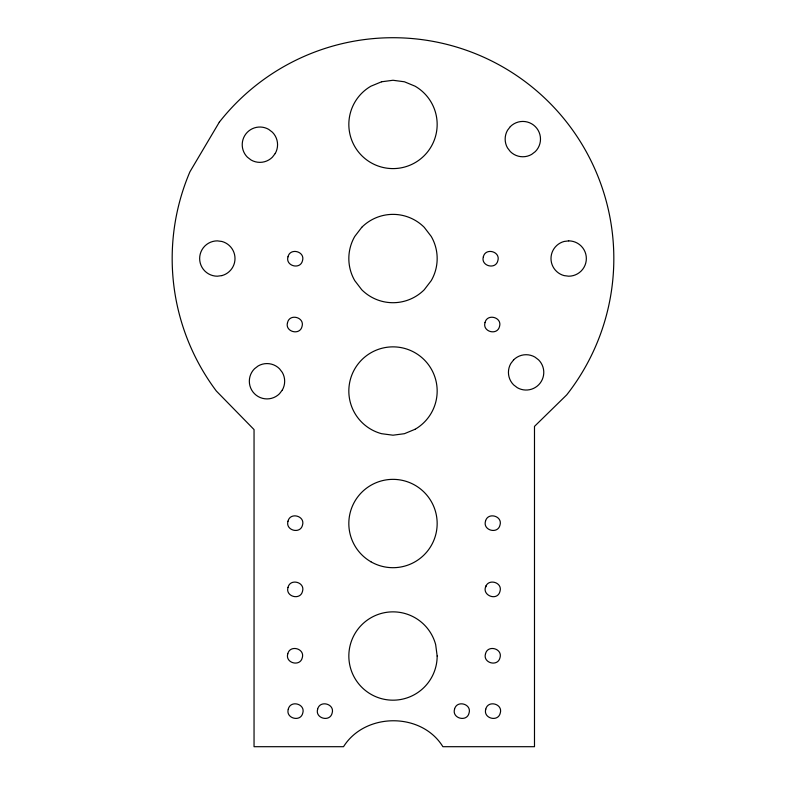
<?xml version="1.0" encoding="UTF-8"?>
<svg xmlns="http://www.w3.org/2000/svg" width="786" height="786" viewBox="0 0 786 786"><rect width="100%" height="100%" fill="white"/><g stroke="black" fill="none" stroke-linecap="round" stroke-linejoin="round"><path stroke-width="1.18" d="M486.249 585.629C480.61 595.012 497.381 601.997 499.994 591.327C502.844 582.102 487.634 578.024 485.493 587.437M288 256.786C285.151 266.012 300.36 270.079 302.502 260.677C305.351 251.451 290.142 247.374 288 256.786M287.529 322.584C284.679 331.81 299.888 335.887 302.03 326.475C304.88 317.249 289.68 313.182 287.529 322.584M288 521.216C285.151 530.432 300.36 534.509 302.512 525.097C305.361 515.881 290.142 511.804 288 521.216M288 587.437C285.151 596.653 300.36 600.73 302.512 591.327C305.361 582.102 290.142 578.024 288 587.437M287.774 653.834C284.925 663.06 300.134 667.137 302.286 657.725C305.125 648.499 289.916 644.422 287.774 653.834M288.275 709.178C285.426 718.394 300.635 722.472 302.777 713.059C305.626 703.843 290.417 699.766 288.275 709.178M317.642 709.178C314.793 718.394 330.002 722.472 332.144 713.059C334.993 703.843 319.784 699.766 317.642 709.178M483.351 256.786C480.501 266.012 495.711 270.079 497.852 260.677C500.711 251.461 485.473 247.364 483.351 256.786M485.021 322.584C482.172 331.81 497.381 335.887 499.523 326.475C502.382 317.249 487.143 313.172 485.021 322.584M454.544 709.178C451.695 718.394 466.904 722.472 469.055 713.059C471.905 703.843 456.695 699.766 454.544 709.178M485.493 521.216C482.643 530.432 497.852 534.509 499.994 525.097C502.844 515.881 487.634 511.804 485.493 521.216M485.493 653.834C482.643 663.06 497.852 667.137 499.994 657.725C502.844 648.499 487.634 644.422 485.493 653.834M485.768 709.178C482.918 718.394 498.127 722.472 500.269 713.059C503.119 703.843 487.91 699.766 485.768 709.178M219.294 122.194L189.927 171.79A220.827 220.827 0 0 0 216.346 391.035L254.045 429.578L254.045 746.7L343.521 746.7C365.117 712.283 421.551 711.959 442.891 746.7L534.49 746.7L534.49 426.385L566.706 394.886A220.827 220.827 0 0 0 529.351 84.839A220.827 220.827 0 0 0 219.294 122.194M275.198 153.535L272.388 157.19A17.665 17.665 0 0 1 251.058 160L247.403 157.19A17.665 17.665 0 0 1 268.724 129.395L272.388 132.205A17.665 17.665 0 0 1 275.198 153.535M361.766 227.311L354.751 236.458A44.163 44.163 0 0 0 354.751 280.622L361.766 289.769A44.163 44.163 0 0 0 424.234 289.769L431.249 280.622A44.163 44.163 0 0 0 431.249 236.458L424.234 227.311A44.163 44.163 0 0 0 361.766 227.311M282.302 390.072L279.492 393.737A17.665 17.665 0 0 1 254.507 393.737A17.665 17.665 0 0 1 254.507 368.752L258.162 365.942A17.665 17.665 0 0 1 279.492 368.752L282.302 372.407A17.665 17.665 0 0 1 282.302 390.072M510.33 126.605L507.52 130.27A17.665 17.665 0 0 0 507.52 147.935L510.33 151.59A17.665 17.665 0 0 0 531.65 154.4L535.315 151.59A17.665 17.665 0 0 0 535.315 126.605A17.665 17.665 0 0 0 510.33 126.605M513.612 359.88L510.802 363.545A17.665 17.665 0 0 0 513.612 384.865L517.276 387.675A17.665 17.665 0 0 0 538.597 359.88L534.942 357.08A17.665 17.665 0 0 0 513.612 359.88M381.574 81.783L370.913 86.195A44.163 44.163 0 0 0 359.173 152.828A44.163 44.163 0 0 0 426.827 152.828A44.163 44.163 0 0 0 415.087 86.195L404.426 81.783L393 80.27L381.574 81.783M415.087 429.274L404.426 433.695L393 435.198L381.574 433.695A44.163 44.163 0 0 1 354.751 368.948A44.163 44.163 0 0 1 424.234 359.801A44.163 44.163 0 0 1 415.087 429.274M221.898 275.601L217.319 276.2A17.665 17.665 0 0 1 199.654 258.535A17.665 17.665 0 0 1 217.319 240.87L221.898 241.469A17.665 17.665 0 0 1 221.898 275.601M568.681 240.87L564.102 241.469A17.665 17.665 0 0 0 564.102 275.601L568.681 276.2A17.665 17.665 0 0 0 586.346 258.535A17.665 17.665 0 0 0 568.681 240.87M437.163 656.015L435.66 644.589A44.163 44.163 0 0 0 364.616 622.188A44.163 44.163 0 0 0 374.333 696.042A44.163 44.163 0 0 0 437.163 656.015M370.913 561.774A44.163 44.163 0 0 0 437.163 523.525A44.163 44.163 0 0 0 370.913 485.276A44.163 44.163 0 0 0 370.913 561.774"/></g></svg>
